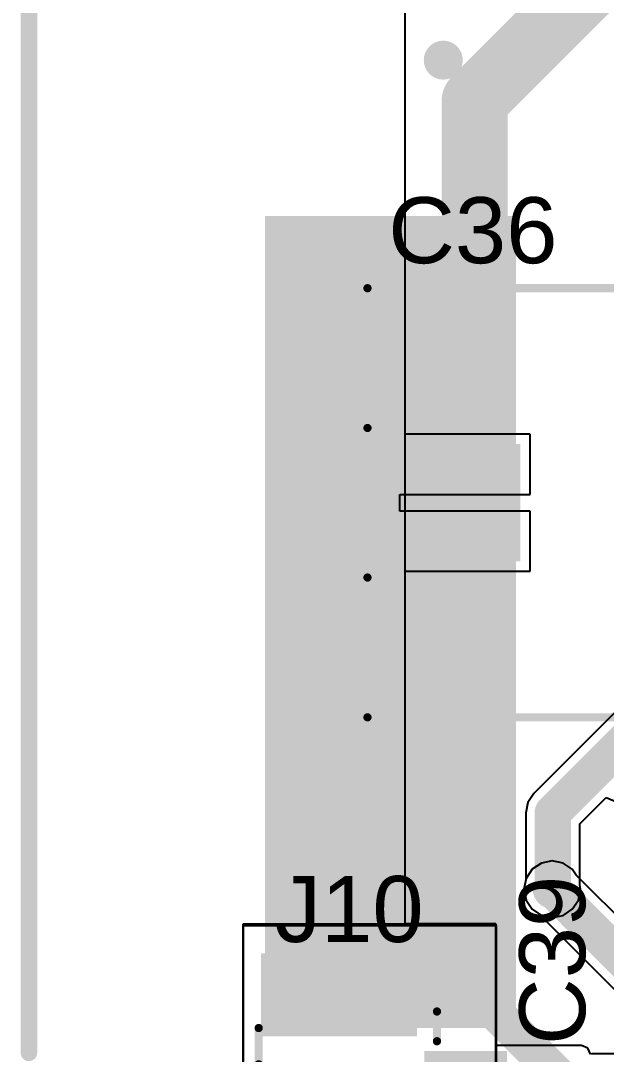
# Model space of a CAD drawing. Header units: millimetres. Extents: x -0.27 to 4.7, y -0.39 to 2.83.
# Drawn here: x -0.249 to 0.106, y 1.562 to 2.188 of the extents above; entities that cross this region are included whole.
import ezdxf

# ---------------------------------------------------------------- set-up
doc = ezdxf.new("R2010")
doc.units = ezdxf.units.MM
doc.header["$MEASUREMENT"] = 0
for name, color, linetype in [('BottomLayer', 5, 'Continuous'), ('BottomSolder', 6, 'Continuous'), ('Mechanical1', 6, 'Continuous'), ('TopLayer', 1, 'Continuous'), ('TopOverlay', 2, 'Continuous'), ('TopPaste', 8, 'Continuous'), ('TopSolder', 216, 'Continuous'), ('ViaHoleLayer', 16, 'Continuous')]:
    doc.layers.add(name, color=color, linetype=linetype)
doc.styles.add('Arial', font='', dxfattribs={"height": 0.2})
doc.styles.get('Arial').set_extended_font_data('Arial')

# ---------------------------------------------------------------- blocks, each defined once
blk = doc.blocks.new('20SVPF120M_37')
at = {"layer": 'TopLayer'}
for points in [[(-0.17913, 0.0315), (-0.04134, 0.0315), (-0.04134, -0.0315), (-0.17913, -0.0315)], [(0.04134, 0.0315), (0.17913, 0.0315), (0.17913, -0.0315), (0.04134, -0.0315)]]:
    blk.add_hatch(color=1, dxfattribs=at).paths.add_polyline_path(points)
at = {"layer": 'TopPaste'}
for points in [[(-0.17913, 0.0315), (-0.04134, 0.0315), (-0.04134, -0.0315), (-0.17913, -0.0315)], [(0.04134, 0.0315), (0.17913, 0.0315), (0.17913, -0.0315), (0.04134, -0.0315)]]:
    blk.add_hatch(color=8, dxfattribs=at).paths.add_polyline_path(points)
at = {"layer": 'TopSolder'}
for points in [[(-0.18313, 0.0355), (-0.03734, 0.0355), (-0.03734, -0.0355), (-0.18313, -0.0355)], [(0.03734, 0.0355), (0.18313, 0.0355), (0.18313, -0.0355), (0.03734, -0.0355)]]:
    blk.add_hatch(color=216, dxfattribs=at).paths.add_polyline_path(points)
at = {"layer": 'TopOverlay', "const_width": 0.005}
for points in [[(-0.07677, 0.12992), (-0.12992, 0.07677)], [(0.12992, 0.12992), (-0.07677, 0.12992)], [(0.12992, 0.12992), (0.12992, 0.04528)], [(-0.12992, 0.07677), (-0.12992, 0.04528)], [(-0.153, 0.064), (-0.153, 0.043)], [(-0.144, 0.053), (-0.162, 0.053)], [(-0.12992, -0.04528), (-0.12992, -0.07677)], [(0.12992, -0.04528), (0.12992, -0.12992)], [(-0.07677, -0.12992), (-0.12992, -0.07677)], [(0.12992, -0.12992), (-0.07677, -0.12992)]]:
    blk.add_lwpolyline(points, dxfattribs=at)
at = {"layer": 'TopOverlay', "const_width": 0.0025}
for points in [[(-0.07802, 0.12992, 1), (-0.07552, 0.12992, 1)], [(-0.07802, 0.12992, 1), (-0.07552, 0.12992, 1)], [(0.12867, 0.12992, 1), (0.13117, 0.12992, 1)], [(0.12867, 0.12992, 1), (0.13117, 0.12992, 1)], [(-0.13117, 0.07677, 1), (-0.12867, 0.07677, 1)], [(-0.13117, 0.07677, 1), (-0.12867, 0.07677, 1)], [(-0.15425, 0.064, 1), (-0.15175, 0.064, 1)], [(-0.16325, 0.053, 1), (-0.16075, 0.053, 1)], [(-0.14525, 0.053, 1), (-0.14275, 0.053, 1)], [(-0.15425, 0.043, 1), (-0.15175, 0.043, 1)], [(-0.13117, 0.04528, 1), (-0.12867, 0.04528, 1)], [(0.12867, 0.04528, 1), (0.13117, 0.04528, 1)], [(-0.13117, -0.04528, 1), (-0.12867, -0.04528, 1)], [(0.12867, -0.04528, 1), (0.13117, -0.04528, 1)], [(-0.13117, -0.07677, 1), (-0.12867, -0.07677, 1)], [(-0.13117, -0.07677, 1), (-0.12867, -0.07677, 1)], [(-0.07802, -0.12992, 1), (-0.07552, -0.12992, 1)], [(-0.07802, -0.12992, 1), (-0.07552, -0.12992, 1)], [(0.12867, -0.12992, 1), (0.13117, -0.12992, 1)], [(0.12867, -0.12992, 1), (0.13117, -0.12992, 1)]]:
    blk.add_lwpolyline(points, format="xyb", close=True, dxfattribs=at)
blk = doc.blocks.new('U_FL_R_SMT_1_80___122')
at = {"layer": 'TopLayer'}
for points in [[(-0.07913, 0.08166), (-0.03701, 0.08166), (-0.03701, -0.00495), (-0.07913, -0.00495)], [(0.03701, 0.08166), (0.07913, 0.08166), (0.07913, -0.00495), (0.03701, -0.00495)], [(-0.02008, -0.01729), (0.02008, -0.01729), (0.02008, -0.05942), (-0.02008, -0.05942)]]:
    blk.add_hatch(color=1, dxfattribs=at).paths.add_polyline_path(points)
at = {"layer": 'TopPaste'}
for points in [[(-0.07913, 0.08166), (-0.03701, 0.08166), (-0.03701, -0.00495), (-0.07913, -0.00495)], [(0.03701, 0.08166), (0.07913, 0.08166), (0.07913, -0.00495), (0.03701, -0.00495)], [(-0.02008, -0.01729), (0.02008, -0.01729), (0.02008, -0.05942), (-0.02008, -0.05942)]]:
    blk.add_hatch(color=8, dxfattribs=at).paths.add_polyline_path(points)
at = {"layer": 'TopSolder'}
for points in [[(-0.08313, 0.08566), (-0.03301, 0.08566), (-0.03301, -0.00895), (-0.08313, -0.00895)], [(0.03301, 0.08566), (0.08313, 0.08566), (0.08313, -0.00895), (0.03301, -0.00895)], [(-0.02408, -0.01329), (0.02408, -0.01329), (0.02408, -0.06342), (-0.02408, -0.06342)]]:
    blk.add_hatch(color=216, dxfattribs=at).paths.add_polyline_path(points)
at = {"layer": 'TopOverlay'}
for points, const_width in [([(-0.038, 0.087), (-0.016, 0.087)], 0.005), ([(0.016, 0.087), (0.038, 0.087)], 0.005), ([(-0.048, -0.021), (-0.03, -0.021)], 0.005), ([(0.03, -0.021), (0.048, -0.021)], 0.005), ([(-0.035, -0.031), (-0.029, -0.037)], 0.01), ([(-0.035, -0.031), (-0.035, -0.043)], 0.01), ([(-0.029, -0.037), (-0.035, -0.043)], 0.01)]:
    blk.add_lwpolyline(points, dxfattribs=dict(at, const_width=const_width))
for points, const_width in [([(-0.03925, 0.087, 1), (-0.03675, 0.087, 1)], 0.0025), ([(-0.01725, 0.087, 1), (-0.01475, 0.087, 1)], 0.0025), ([(0.01475, 0.087, 1), (0.01725, 0.087, 1)], 0.0025), ([(0.03675, 0.087, 1), (0.03925, 0.087, 1)], 0.0025), ([(-0.04925, -0.021, 1), (-0.04675, -0.021, 1)], 0.0025), ([(-0.03125, -0.021, 1), (-0.02875, -0.021, 1)], 0.0025), ([(0.02875, -0.021, 1), (0.03125, -0.021, 1)], 0.0025), ([(0.04675, -0.021, 1), (0.04925, -0.021, 1)], 0.0025), ([(-0.0375, -0.031, 1), (-0.0325, -0.031, 1)], 0.005), ([(-0.0375, -0.031, 1), (-0.0325, -0.031, 1)], 0.005), ([(-0.0315, -0.037, 1), (-0.0265, -0.037, 1)], 0.005), ([(-0.0315, -0.037, 1), (-0.0265, -0.037, 1)], 0.005), ([(-0.0375, -0.043, 1), (-0.0325, -0.043, 1)], 0.005), ([(-0.0375, -0.043, 1), (-0.0325, -0.043, 1)], 0.005)]:
    blk.add_lwpolyline(points, format="xyb", close=True, dxfattribs=dict(at, const_width=const_width))

msp = doc.modelspace()

# ---------------------------------------------------------------- hatches: boundary and pattern name
at = {"layer": 'BottomLayer'}
h = msp.add_hatch(color=5, dxfattribs=at)
edge = h.paths.add_edge_path()
edge.add_arc((0.007, 2.164), 0.01181, 0, 360)
h = msp.add_hatch(color=5, dxfattribs=at)
edge = h.paths.add_edge_path()
edge.add_arc((-0.02223, 2.04772), 0.01181, 0, 360)
msp.add_hatch(color=5, dxfattribs=at).paths.add_polyline_path([(-0.081, 1.788), (0.042, 1.788), (0.042, 1.994), (-0.081, 1.994)])
h = msp.add_hatch(color=5, dxfattribs=at)
edge = h.paths.add_edge_path()
edge.add_arc((-0.06, 1.968), 0.01181, 0, 360)
h = msp.add_hatch(color=5, dxfattribs=at)
edge = h.paths.add_edge_path()
edge.add_arc((-0.03367, 1.968), 0.01181, 0, 360)
h = msp.add_hatch(color=5, dxfattribs=at)
edge = h.paths.add_edge_path()
edge.add_arc((0.019, 1.968), 0.01181, 0, 360)
h = msp.add_hatch(color=5, dxfattribs=at)
edge = h.paths.add_edge_path()
edge.add_arc((-0.06, 1.9434), 0.01181, 0, 360)
h = msp.add_hatch(color=5, dxfattribs=at)
edge = h.paths.add_edge_path()
edge.add_arc((-0.03367, 1.9434), 0.01181, 0, 360)
h = msp.add_hatch(color=5, dxfattribs=at)
edge = h.paths.add_edge_path()
edge.add_arc((-0.00733, 1.9434), 0.01181, 0, 360)
h = msp.add_hatch(color=5, dxfattribs=at)
edge = h.paths.add_edge_path()
edge.add_arc((0.019, 1.9434), 0.01181, 0, 360)
h = msp.add_hatch(color=5, dxfattribs=at)
edge = h.paths.add_edge_path()
edge.add_arc((-0.06, 1.8416), 0.01181, 0, 360)
h = msp.add_hatch(color=5, dxfattribs=at)
edge = h.paths.add_edge_path()
edge.add_arc((-0.034, 1.8416), 0.01181, 0, 360)
h = msp.add_hatch(color=5, dxfattribs=at)
edge = h.paths.add_edge_path()
edge.add_arc((-0.007, 1.8416), 0.01181, 0, 360)
h = msp.add_hatch(color=5, dxfattribs=at)
edge = h.paths.add_edge_path()
edge.add_arc((0.019, 1.8416), 0.01181, 0, 360)
h = msp.add_hatch(color=5, dxfattribs=at)
edge = h.paths.add_edge_path()
edge.add_arc((-0.06, 1.817), 0.01181, 0, 360)
h = msp.add_hatch(color=5, dxfattribs=at)
edge = h.paths.add_edge_path()
edge.add_arc((-0.034, 1.817), 0.01181, 0, 360)
h = msp.add_hatch(color=5, dxfattribs=at)
edge = h.paths.add_edge_path()
edge.add_arc((-0.007, 1.817), 0.01181, 0, 360)
h = msp.add_hatch(color=5, dxfattribs=at)
edge = h.paths.add_edge_path()
edge.add_arc((0.019, 1.817), 0.01181, 0, 360)
h = msp.add_hatch(color=5, dxfattribs=at)
edge = h.paths.add_edge_path()
edge.add_arc((0.073, 1.662), 0.01181, 0, 360)
h = msp.add_hatch(color=5, dxfattribs=at)
edge = h.paths.add_edge_path()
edge.add_arc((0.02789, 1.59802), 0.01181, 0, 360)
at = {"layer": 'BottomSolder'}
h = msp.add_hatch(color=6, dxfattribs=at)
edge = h.paths.add_edge_path()
edge.add_arc((0.007, 2.164), 0.00591, 0, 360)
h = msp.add_hatch(color=6, dxfattribs=at)
edge = h.paths.add_edge_path()
edge.add_arc((-0.02223, 2.04772), 0.00591, 0, 360)
h = msp.add_hatch(color=6, dxfattribs=at)
edge = h.paths.add_edge_path()
edge.add_arc((-0.06, 1.968), 0.00591, 0, 360)
h = msp.add_hatch(color=6, dxfattribs=at)
edge = h.paths.add_edge_path()
edge.add_arc((-0.03367, 1.968), 0.00591, 0, 360)
h = msp.add_hatch(color=6, dxfattribs=at)
edge = h.paths.add_edge_path()
edge.add_arc((0.019, 1.968), 0.00591, 0, 360)
h = msp.add_hatch(color=6, dxfattribs=at)
edge = h.paths.add_edge_path()
edge.add_arc((-0.06, 1.9434), 0.00591, 0, 360)
h = msp.add_hatch(color=6, dxfattribs=at)
edge = h.paths.add_edge_path()
edge.add_arc((-0.03367, 1.9434), 0.00591, 0, 360)
h = msp.add_hatch(color=6, dxfattribs=at)
edge = h.paths.add_edge_path()
edge.add_arc((-0.00733, 1.9434), 0.00591, 0, 360)
h = msp.add_hatch(color=6, dxfattribs=at)
edge = h.paths.add_edge_path()
edge.add_arc((0.019, 1.9434), 0.00591, 0, 360)
h = msp.add_hatch(color=6, dxfattribs=at)
edge = h.paths.add_edge_path()
edge.add_arc((-0.06, 1.8416), 0.00591, 0, 360)
h = msp.add_hatch(color=6, dxfattribs=at)
edge = h.paths.add_edge_path()
edge.add_arc((-0.034, 1.8416), 0.00591, 0, 360)
h = msp.add_hatch(color=6, dxfattribs=at)
edge = h.paths.add_edge_path()
edge.add_arc((-0.007, 1.8416), 0.00591, 0, 360)
h = msp.add_hatch(color=6, dxfattribs=at)
edge = h.paths.add_edge_path()
edge.add_arc((0.019, 1.8416), 0.00591, 0, 360)
h = msp.add_hatch(color=6, dxfattribs=at)
edge = h.paths.add_edge_path()
edge.add_arc((-0.06, 1.817), 0.00591, 0, 360)
h = msp.add_hatch(color=6, dxfattribs=at)
edge = h.paths.add_edge_path()
edge.add_arc((-0.034, 1.817), 0.00591, 0, 360)
h = msp.add_hatch(color=6, dxfattribs=at)
edge = h.paths.add_edge_path()
edge.add_arc((-0.007, 1.817), 0.00591, 0, 360)
h = msp.add_hatch(color=6, dxfattribs=at)
edge = h.paths.add_edge_path()
edge.add_arc((0.019, 1.817), 0.00591, 0, 360)
h = msp.add_hatch(color=6, dxfattribs=at)
edge = h.paths.add_edge_path()
edge.add_arc((0.073, 1.662), 0.00591, 0, 360)
h = msp.add_hatch(color=6, dxfattribs=at)
edge = h.paths.add_edge_path()
edge.add_arc((0.02789, 1.59802), 0.00591, 0, 360)
at = {"layer": 'TopLayer'}
h = msp.add_hatch(color=1, dxfattribs=at)
edge = h.paths.add_edge_path()
edge.add_arc((0.007, 2.164), 0.01181, 0, 360)
msp.add_hatch(color=1, dxfattribs=at).paths.add_polyline_path([(-0.101, 1.578), (0.051, 1.578), (0.051, 2.06971), (-0.101, 2.06971)])
h = msp.add_hatch(color=1, dxfattribs=at)
edge = h.paths.add_edge_path()
edge.add_arc((-0.02223, 2.04772), 0.01181, 0, 360)
h = msp.add_hatch(color=1, dxfattribs=at)
edge = h.paths.add_edge_path()
edge.add_arc((-0.06, 1.968), 0.01181, 0, 360)
h = msp.add_hatch(color=1, dxfattribs=at)
edge = h.paths.add_edge_path()
edge.add_arc((-0.03367, 1.968), 0.01181, 0, 360)
h = msp.add_hatch(color=1, dxfattribs=at)
edge = h.paths.add_edge_path()
edge.add_arc((0.019, 1.968), 0.01181, 0, 360)
h = msp.add_hatch(color=1, dxfattribs=at)
edge = h.paths.add_edge_path()
edge.add_arc((-0.06, 1.9434), 0.01181, 0, 360)
h = msp.add_hatch(color=1, dxfattribs=at)
edge = h.paths.add_edge_path()
edge.add_arc((-0.03367, 1.9434), 0.01181, 0, 360)
h = msp.add_hatch(color=1, dxfattribs=at)
edge = h.paths.add_edge_path()
edge.add_arc((-0.00733, 1.9434), 0.01181, 0, 360)
h = msp.add_hatch(color=1, dxfattribs=at)
edge = h.paths.add_edge_path()
edge.add_arc((0.019, 1.9434), 0.01181, 0, 360)
h = msp.add_hatch(color=1, dxfattribs=at)
edge = h.paths.add_edge_path()
edge.add_arc((-0.06, 1.8416), 0.01181, 0, 360)
h = msp.add_hatch(color=1, dxfattribs=at)
edge = h.paths.add_edge_path()
edge.add_arc((-0.034, 1.8416), 0.01181, 0, 360)
h = msp.add_hatch(color=1, dxfattribs=at)
edge = h.paths.add_edge_path()
edge.add_arc((-0.007, 1.8416), 0.01181, 0, 360)
h = msp.add_hatch(color=1, dxfattribs=at)
edge = h.paths.add_edge_path()
edge.add_arc((0.019, 1.8416), 0.01181, 0, 360)
h = msp.add_hatch(color=1, dxfattribs=at)
edge = h.paths.add_edge_path()
edge.add_arc((-0.06, 1.817), 0.01181, 0, 360)
h = msp.add_hatch(color=1, dxfattribs=at)
edge = h.paths.add_edge_path()
edge.add_arc((-0.034, 1.817), 0.01181, 0, 360)
h = msp.add_hatch(color=1, dxfattribs=at)
edge = h.paths.add_edge_path()
edge.add_arc((-0.007, 1.817), 0.01181, 0, 360)
h = msp.add_hatch(color=1, dxfattribs=at)
edge = h.paths.add_edge_path()
edge.add_arc((0.019, 1.817), 0.01181, 0, 360)
h = msp.add_hatch(color=1, dxfattribs=at)
edge = h.paths.add_edge_path()
edge.add_arc((0.073, 1.662), 0.01181, 0, 360)
h = msp.add_hatch(color=1, dxfattribs=at)
edge = h.paths.add_edge_path()
edge.add_arc((0.02789, 1.59802), 0.01181, 0, 360)
at = {"layer": 'TopSolder'}
h = msp.add_hatch(color=216, dxfattribs=at)
edge = h.paths.add_edge_path()
edge.add_arc((0.007, 2.164), 0.00591, 0, 360)
h = msp.add_hatch(color=216, dxfattribs=at)
edge = h.paths.add_edge_path()
edge.add_arc((-0.02223, 2.04772), 0.00591, 0, 360)
h = msp.add_hatch(color=216, dxfattribs=at)
edge = h.paths.add_edge_path()
edge.add_arc((-0.06, 1.968), 0.00591, 0, 360)
h = msp.add_hatch(color=216, dxfattribs=at)
edge = h.paths.add_edge_path()
edge.add_arc((-0.03367, 1.968), 0.00591, 0, 360)
h = msp.add_hatch(color=216, dxfattribs=at)
edge = h.paths.add_edge_path()
edge.add_arc((0.019, 1.968), 0.00591, 0, 360)
h = msp.add_hatch(color=216, dxfattribs=at)
edge = h.paths.add_edge_path()
edge.add_arc((-0.06, 1.9434), 0.00591, 0, 360)
h = msp.add_hatch(color=216, dxfattribs=at)
edge = h.paths.add_edge_path()
edge.add_arc((-0.03367, 1.9434), 0.00591, 0, 360)
h = msp.add_hatch(color=216, dxfattribs=at)
edge = h.paths.add_edge_path()
edge.add_arc((-0.00733, 1.9434), 0.00591, 0, 360)
h = msp.add_hatch(color=216, dxfattribs=at)
edge = h.paths.add_edge_path()
edge.add_arc((0.019, 1.9434), 0.00591, 0, 360)
h = msp.add_hatch(color=216, dxfattribs=at)
edge = h.paths.add_edge_path()
edge.add_arc((-0.06, 1.8416), 0.00591, 0, 360)
h = msp.add_hatch(color=216, dxfattribs=at)
edge = h.paths.add_edge_path()
edge.add_arc((-0.034, 1.8416), 0.00591, 0, 360)
h = msp.add_hatch(color=216, dxfattribs=at)
edge = h.paths.add_edge_path()
edge.add_arc((-0.007, 1.8416), 0.00591, 0, 360)
h = msp.add_hatch(color=216, dxfattribs=at)
edge = h.paths.add_edge_path()
edge.add_arc((0.019, 1.8416), 0.00591, 0, 360)
h = msp.add_hatch(color=216, dxfattribs=at)
edge = h.paths.add_edge_path()
edge.add_arc((-0.06, 1.817), 0.00591, 0, 360)
h = msp.add_hatch(color=216, dxfattribs=at)
edge = h.paths.add_edge_path()
edge.add_arc((-0.034, 1.817), 0.00591, 0, 360)
h = msp.add_hatch(color=216, dxfattribs=at)
edge = h.paths.add_edge_path()
edge.add_arc((-0.007, 1.817), 0.00591, 0, 360)
h = msp.add_hatch(color=216, dxfattribs=at)
edge = h.paths.add_edge_path()
edge.add_arc((0.019, 1.817), 0.00591, 0, 360)
h = msp.add_hatch(color=216, dxfattribs=at)
edge = h.paths.add_edge_path()
edge.add_arc((0.073, 1.662), 0.00591, 0, 360)
h = msp.add_hatch(color=216, dxfattribs=at)
edge = h.paths.add_edge_path()
edge.add_arc((0.02789, 1.59802), 0.00591, 0, 360)
at = {"layer": 'ViaHoleLayer'}
h = msp.add_hatch(color=16, dxfattribs=at)
edge = h.paths.add_edge_path()
edge.add_arc((0.007, 2.164), 0.00591, 0, 360)
h = msp.add_hatch(color=16, dxfattribs=at)
edge = h.paths.add_edge_path()
edge.add_arc((-0.02223, 2.04772), 0.00591, 0, 360)
h = msp.add_hatch(color=16, dxfattribs=at)
edge = h.paths.add_edge_path()
edge.add_arc((-0.06, 1.968), 0.00591, 0, 360)
h = msp.add_hatch(color=16, dxfattribs=at)
edge = h.paths.add_edge_path()
edge.add_arc((-0.03367, 1.968), 0.00591, 0, 360)
h = msp.add_hatch(color=16, dxfattribs=at)
edge = h.paths.add_edge_path()
edge.add_arc((0.019, 1.968), 0.00591, 0, 360)
h = msp.add_hatch(color=16, dxfattribs=at)
edge = h.paths.add_edge_path()
edge.add_arc((-0.06, 1.9434), 0.00591, 0, 360)
h = msp.add_hatch(color=16, dxfattribs=at)
edge = h.paths.add_edge_path()
edge.add_arc((-0.03367, 1.9434), 0.00591, 0, 360)
h = msp.add_hatch(color=16, dxfattribs=at)
edge = h.paths.add_edge_path()
edge.add_arc((-0.00733, 1.9434), 0.00591, 0, 360)
h = msp.add_hatch(color=16, dxfattribs=at)
edge = h.paths.add_edge_path()
edge.add_arc((0.019, 1.9434), 0.00591, 0, 360)
h = msp.add_hatch(color=16, dxfattribs=at)
edge = h.paths.add_edge_path()
edge.add_arc((-0.06, 1.8416), 0.00591, 0, 360)
h = msp.add_hatch(color=16, dxfattribs=at)
edge = h.paths.add_edge_path()
edge.add_arc((-0.034, 1.8416), 0.00591, 0, 360)
h = msp.add_hatch(color=16, dxfattribs=at)
edge = h.paths.add_edge_path()
edge.add_arc((-0.007, 1.8416), 0.00591, 0, 360)
h = msp.add_hatch(color=16, dxfattribs=at)
edge = h.paths.add_edge_path()
edge.add_arc((0.019, 1.8416), 0.00591, 0, 360)
h = msp.add_hatch(color=16, dxfattribs=at)
edge = h.paths.add_edge_path()
edge.add_arc((-0.06, 1.817), 0.00591, 0, 360)
h = msp.add_hatch(color=16, dxfattribs=at)
edge = h.paths.add_edge_path()
edge.add_arc((-0.034, 1.817), 0.00591, 0, 360)
h = msp.add_hatch(color=16, dxfattribs=at)
edge = h.paths.add_edge_path()
edge.add_arc((-0.007, 1.817), 0.00591, 0, 360)
h = msp.add_hatch(color=16, dxfattribs=at)
edge = h.paths.add_edge_path()
edge.add_arc((0.019, 1.817), 0.00591, 0, 360)
h = msp.add_hatch(color=16, dxfattribs=at)
edge = h.paths.add_edge_path()
edge.add_arc((0.073, 1.662), 0.00591, 0, 360)
h = msp.add_hatch(color=16, dxfattribs=at)
edge = h.paths.add_edge_path()
edge.add_arc((0.02789, 1.59802), 0.00591, 0, 360)

# ---------------------------------------------------------------- linework, layer by layer
at = {"layer": 'BottomLayer'}
for p, q in [((-0.016, 1.641), (-0.016, 2.5446)), ((0.13252, 1.79059), (0.06177, 1.71985)), ((0.06177, 1.71985), (0.05824, 1.71455)), ((0.08962, 1.70155), (0.10559, 1.71752)), ((0.10559, 1.71752), (0.11059, 1.71545)), ((0.05824, 1.71455), (0.057, 1.70831)), ((0.057, 1.70831), (0.057, 1.66772)), ((0.08962, 1.6646), (0.08962, 1.70155)), ((0.057, 1.66772), (0.05586, 1.662)), ((0.05586, 1.662), (0.05716, 1.65544)), ((0.08884, 1.65544), (0.09014, 1.662)), ((0.09014, 1.662), (0.08962, 1.6646)), ((0.05716, 1.65544), (0.06088, 1.64988)), ((0.08512, 1.64988), (0.08884, 1.65544)), ((0.06088, 1.64988), (0.06644, 1.64616)), ((0.06644, 1.64616), (0.073, 1.64486)), ((0.073, 1.64486), (0.07956, 1.64616)), ((0.07956, 1.64616), (0.08512, 1.64988)), ((-0.11418, 1.641), (0.03882, 1.641)), ((-0.11418, 1.153), (-0.11418, 1.641)), ((0.03882, 1.641), (-0.016, 1.641)), ((0.03882, 1.641), (0.03882, 1.153)), ((0.03882, 1.153), (0.03882, 1.641))]:
    msp.add_line(p, q, dxfattribs=at)
at = {"layer": 'BottomLayer', "const_width": 0.022}
for points in [[(0.07331, 1.70831), (0.149, 1.784)], [(0.07331, 1.66231), (0.07331, 1.70831)], [(0.073, 1.662), (0.07331, 1.66231)], [(0.02789, 1.59802), (0.07736, 1.54855)]]:
    msp.add_lwpolyline(points, dxfattribs=at)
at = {"layer": 'BottomLayer', "const_width": 0.011}
for points in [[(0.06781, 1.70831, 1), (0.07881, 1.70831, 1)], [(0.06781, 1.70831, 1), (0.07881, 1.70831, 1)], [(0.0675, 1.662, 1), (0.0785, 1.662, 1)], [(0.06781, 1.66231, 1), (0.07881, 1.66231, 1)], [(0.06781, 1.66231, 1), (0.07881, 1.66231, 1)], [(0.02239, 1.59802, 1), (0.03339, 1.59802, 1)]]:
    msp.add_lwpolyline(points, format="xyb", close=True, dxfattribs=at)
at = {"layer": 'Mechanical1', "const_width": 0.01}
msp.add_lwpolyline([(-0.244, 1.5629), (-0.244, 2.76795)], dxfattribs=at)
at = {"layer": 'Mechanical1', "const_width": 0.005}
msp.add_lwpolyline([(-0.2465, 1.5629, 1), (-0.2415, 1.5629, 1)], format="xyb", close=True, dxfattribs=at)
at = {"layer": 'TopLayer'}
for p, q in [((-0.016, 1.9375), (-0.016, 2.5446)), ((0.05966, 1.9375), (-0.016, 1.9375)), ((0.05966, 1.901), (0.05966, 1.9375)), ((-0.01924, 1.891), (-0.01924, 1.901)), ((-0.01924, 1.901), (0.05966, 1.901)), ((0.05966, 1.891), (-0.01924, 1.891)), ((0.05966, 1.8545), (0.05966, 1.891)), ((-0.016, 1.64), (-0.016, 1.8545)), ((-0.016, 1.8545), (0.05966, 1.8545)), ((0.06644, 1.67784), (0.06088, 1.67412)), ((0.073, 1.67914), (0.06644, 1.67784)), ((0.07956, 1.67784), (0.073, 1.67914)), ((0.08512, 1.67412), (0.07956, 1.67784)), ((0.06088, 1.67412), (0.05716, 1.66856)), ((0.08747, 1.6706), (0.08512, 1.67412)), ((0.05716, 1.66856), (0.05586, 1.662)), ((0.16081, 1.59726), (0.08747, 1.6706)), ((0.05586, 1.662), (0.05716, 1.65544)), ((0.05716, 1.65544), (0.06088, 1.64988)), ((0.06088, 1.64988), (0.0644, 1.64753)), ((0.0644, 1.64753), (0.14252, 1.56941)), ((-0.114, 1.64), (0.039, 1.64)), ((-0.114, 1.152), (-0.114, 1.64)), ((0.039, 1.64), (-0.016, 1.64)), ((0.039, 1.64), (0.039, 1.152)), ((0.039, 1.56741), (0.039, 1.64)), ((0.09082, 1.56741), (0.039, 1.56741)), ((0.09465, 1.56583), (0.09082, 1.56741)), ((0.09622, 1.56204), (0.09465, 1.56583)), ((0.097, 1.56236), (0.09622, 1.56204)), ((0.14407, 1.56236), (0.097, 1.56236))]:
    msp.add_line(p, q, dxfattribs=at)
for points, const_width in [([(0.026, 2.13943), (0.21303, 2.32646)], 0.04), ([(0.026, 2.00592), (0.026, 2.13943)], 0.04), ([(-0.02692, 1.953), (0.026, 2.00592)], 0.04), ([(-0.032, 1.953), (-0.02692, 1.953)], 0.04), ([(-0.01924, 1.896), (-0.01924, 1.953)], 0.04), ([(0.01782, 1.88982), (0.01982, 1.88782)], 0.04), ([(-0.04318, 1.59802), (-0.04318, 1.883)], 0.025), ([(0.073, 1.662), (0.15405, 1.58095)], 0.022), ([(-0.04318, 1.59802), (0.02789, 1.59802)], 0.025)]:
    msp.add_lwpolyline(points, dxfattribs=dict(at, const_width=const_width))
for points, const_width in [([(0.016, 2.13943, 1), (0.036, 2.13943, 1)], 0.02), ([(0.016, 2.13943, 1), (0.036, 2.13943, 1)], 0.02), ([(0.016, 2.00592, 1), (0.036, 2.00592, 1)], 0.02), ([(0.016, 2.00592, 1), (0.036, 2.00592, 1)], 0.02), ([(-0.042, 1.953, 1), (-0.022, 1.953, 1)], 0.02), ([(-0.03692, 1.953, 1), (-0.01692, 1.953, 1)], 0.02), ([(-0.03692, 1.953, 1), (-0.01692, 1.953, 1)], 0.02), ([(-0.02924, 1.953, 1), (-0.00924, 1.953, 1)], 0.02), ([(-0.02924, 1.896, 1), (-0.00924, 1.896, 1)], 0.02), ([(0.00782, 1.88982, 1), (0.02782, 1.88982, 1)], 0.02), ([(0.00982, 1.88782, 1), (0.02982, 1.88782, 1)], 0.02), ([(-0.04943, 1.883, 1), (-0.03693, 1.883, 1)], 0.0125), ([(0.0675, 1.662, 1), (0.0785, 1.662, 1)], 0.011), ([(-0.04943, 1.59802, 1), (-0.03693, 1.59802, 1)], 0.0125), ([(-0.04943, 1.59802, 1), (-0.03693, 1.59802, 1)], 0.0125), ([(0.02164, 1.59802, 1), (0.03414, 1.59802, 1)], 0.0125)]:
    msp.add_lwpolyline(points, format="xyb", close=True, dxfattribs=dict(at, const_width=const_width))

# ---------------------------------------------------------------- block references
for name, p, rotation in [('20SVPF120M_37', (0.091, 1.896), 180), ('U_FL_R_SMT_1_80___122', (-0.01782, 1.53995), 90)]:
    msp.add_blockref(name, p, dxfattribs=dict(rotation=rotation))

# ---------------------------------------------------------------- texts
at = {"layer": 'TopOverlay', "style": 'Arial'}
for s, p in [('C36', (-0.02632, 2.04101)), ('J10', (-0.09498, 1.63001))]:
    msp.add_text(s, height=0.04, dxfattribs=at).set_placement(p)
msp.add_text('C39', height=0.04, rotation=90, dxfattribs=at).set_placement((0.09299, 1.56768))

doc.saveas('drawing.dxf')
